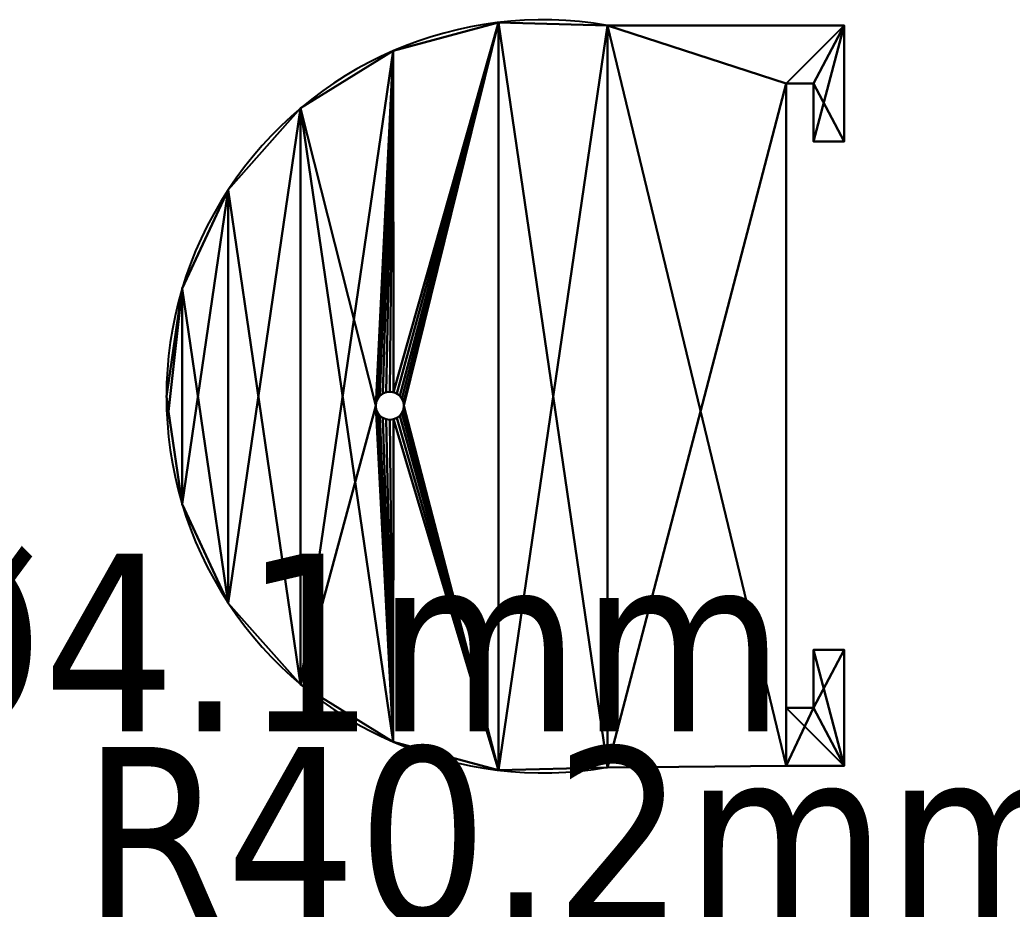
# Model space of a CAD drawing. Extents: x 8092 to 8804, y 9667 to 10646.
# Drawn here: x 8512.7 to 8618.7, y 10149.3 to 10244.4 of the extents above; entities that cross this region are included whole.
import ezdxf

# ---------------------------------------------------------------- set-up
doc = ezdxf.new("R2010")
doc.units = 0
doc.layers.get('0').update_dxf_attribs({"color": 13, "linetype": 'CONTINUOUS'})
doc.layers.get('DEFPOINTS').update_dxf_attribs({"linetype": 'CONTINUOUS'})
doc.styles.add('TAHOMA', font='tahoma.ttf')
doc.dimstyles.new('DIMSTYLE22', dxfattribs={"dimtxt": 18.707922, "dimasz": 9.353961, "dimexe": 9.353961, "dimexo": 9.353961, "dimgap": 1.870792, "dimtad": 0, "dimtih": 1, "dimtoh": 1, "dimdec": 1, "dimzin": 0, "dimtxsty": 'TAHOMA', "dimcen": 0.09, "dimazin": 3, "dimtfac": 1, "dimtdec": 4, "dimtofl": 0, "dimtmove": 0, "dimatfit": 3, "dimtolj": 1, "dimtzin": 0})
doc.dimstyles.new('DIMSTYLE6', dxfattribs={"dimtxt": 18.999745, "dimasz": 9.499873, "dimexe": 9.499873, "dimexo": 9.499873, "dimgap": 1.899975, "dimtad": 0, "dimtih": 1, "dimtoh": 1, "dimdec": 1, "dimzin": 0, "dimtxsty": 'TAHOMA', "dimcen": 0.09, "dimazin": 3, "dimtfac": 1, "dimtdec": 4, "dimtofl": 0, "dimtmove": 0, "dimatfit": 3, "dimtolj": 1, "dimtzin": 0})

# ---------------------------------------------------------------- blocks, each defined once
blk = doc.blocks.new('*D31')
at = {"color": 0}
for p, q in [((8444.04, 10200.35), (8444.22, 10200.35)), ((8444.13, 10200.26), (8444.13, 10200.44)), ((8486.42, 10177.39), (8454.26, 10194.85)), ((8495.92, 10177.39), (8486.42, 10177.39))]:
    blk.add_line(p, q, dxfattribs=at)
blk.add_solid([(8455.02, 10196.24), (8453.51, 10193.46), (8445.92, 10199.38)], dxfattribs=at)
at = {"layer": 'DEFPOINTS', "color": 0}
for p in [(8442.34, 10201.32), (8445.92, 10199.38)]:
    blk.add_point(p, dxfattribs=at)
at = {"color": 0, "insert": (8546, 10177.39), "char_height": 18.9997, "attachment_point": 5, "style": 'TAHOMA'}
blk.add_mtext('\\A1;%%c4.1mm', dxfattribs=at)
blk = doc.blocks.new('*D42')
at = {"color": 0}
for p, q in [((8627.76, 10157.14), (8637.12, 10157.14)), ((8637.12, 10157.14), (8642.8, 10149.71)), ((8672.86, 10110.32), (8673.04, 10110.32)), ((8672.95, 10110.23), (8672.95, 10110.41))]:
    blk.add_line(p, q, dxfattribs=at)
blk.add_solid([(8641.56, 10148.76), (8644.04, 10150.66), (8648.49, 10142.28)], dxfattribs=at)
at = {"layer": 'DEFPOINTS', "color": 0}
for p in [(8648.49, 10142.28), (8672.95, 10110.32)]:
    blk.add_point(p, dxfattribs=at)
at = {"color": 0, "insert": (8573.09, 10157.14), "char_height": 18.7079, "attachment_point": 5, "style": 'TAHOMA'}
blk.add_mtext('\\A1;R40.2mm', dxfattribs=at)

msp = doc.modelspace()

# ---------------------------------------------------------------- linework, layer by layer
for p, q in [((8563.84, 10244.11), (8563.84, 10244.11, 4)), ((8600.79, 10243.8), (8575.49, 10243.8)), ((8600.79, 10243.8, 4), (8575.49, 10243.8, 4)), ((8575.49, 10243.8), (8575.49, 10243.8, 4)), ((8600.79, 10243.8), (8600.79, 10231.4)), ((8600.79, 10243.8, 4), (8600.79, 10231.4, 4)), ((8600.79, 10243.8), (8600.79, 10243.8, 4)), ((8552.6, 10241.07), (8552.6, 10241.07, 4)), ((8594.59, 10237.6), (8597.53, 10237.6)), ((8594.59, 10237.6), (8594.59, 10170.87)), ((8594.59, 10237.6, 4), (8594.59, 10170.87, 4)), ((8594.59, 10237.6, 4), (8597.53, 10237.6, 4)), ((8594.59, 10237.6), (8594.59, 10237.6, 4)), ((8597.53, 10237.6), (8597.53, 10231.4)), ((8597.53, 10237.6, 4), (8597.53, 10231.4, 4)), ((8597.53, 10237.6), (8597.53, 10237.6, 4)), ((8542.7, 10234.94), (8542.7, 10234.94, 4)), ((8597.53, 10231.4), (8600.79, 10231.4)), ((8597.53, 10231.4, 4), (8600.79, 10231.4, 4)), ((8597.53, 10231.4), (8597.53, 10231.4, 4)), ((8600.79, 10231.4), (8600.79, 10231.4, 4)), ((8534.97, 10226.23), (8534.97, 10226.23, 4)), ((8530.05, 10215.67), (8530.05, 10215.67, 4)), ((8551.86, 10204.59), (8551.86, 10204.59, 4)), ((8552.24, 10204.64), (8552.24, 10204.64, 4)), ((8552.63, 10204.59), (8552.63, 10204.59, 4)), ((8528.37, 10204.15), (8528.37, 10204.15, 4)), ((8550.8, 10203.53), (8550.8, 10203.53, 4)), ((8550.95, 10203.89), (8550.95, 10203.89, 4)), ((8551.19, 10204.2), (8551.19, 10204.2, 4)), ((8551.5, 10204.44), (8551.5, 10204.44, 4)), ((8552.99, 10204.44), (8552.99, 10204.44, 4)), ((8553.3, 10204.2), (8553.3, 10204.2, 4)), ((8553.54, 10203.89), (8553.54, 10203.89, 4)), ((8553.69, 10203.53), (8553.69, 10203.53, 4)), ((8528.6, 10202.53), (8528.6, 10202.53, 4)), ((8550.75, 10203.14), (8550.75, 10203.14, 4)), ((8550.75, 10203.1), (8550.75, 10203.1, 4)), ((8550.8, 10202.75), (8550.8, 10202.75, 4)), ((8550.95, 10202.39), (8550.95, 10202.39, 4)), ((8553.54, 10202.39), (8553.54, 10202.39, 4)), ((8553.69, 10202.75), (8553.69, 10202.75, 4)), ((8553.73, 10203.18), (8553.73, 10203.18, 4)), ((8553.74, 10203.14), (8553.74, 10203.14, 4)), ((8551.19, 10202.08), (8551.19, 10202.08, 4)), ((8551.5, 10201.85), (8551.5, 10201.85, 4)), ((8551.86, 10201.7), (8551.86, 10201.7, 4)), ((8552.24, 10201.65), (8552.24, 10201.65, 4)), ((8552.63, 10201.7), (8552.63, 10201.7, 4)), ((8552.99, 10201.85), (8552.99, 10201.85, 4)), ((8553.3, 10202.08), (8553.3, 10202.08, 4)), ((8530.05, 10192.62), (8530.05, 10192.62, 4)), ((8534.97, 10182.06), (8534.97, 10182.06, 4)), ((8597.53, 10177.07), (8597.53, 10170.87)), ((8600.79, 10177.07), (8597.53, 10177.07)), ((8597.53, 10177.07, 4), (8597.53, 10170.87, 4)), ((8600.79, 10177.07, 4), (8597.53, 10177.07, 4)), ((8597.53, 10177.07), (8597.53, 10177.07, 4)), ((8600.79, 10177.07), (8600.79, 10164.67)), ((8600.79, 10177.07, 4), (8600.79, 10164.67, 4)), ((8600.79, 10177.07), (8600.79, 10177.07, 4)), ((8542.7, 10173.35), (8542.7, 10173.35, 4)), ((8594.59, 10170.87), (8597.53, 10170.87)), ((8594.59, 10170.87, 4), (8597.53, 10170.87, 4)), ((8594.59, 10170.87), (8594.59, 10170.87, 4)), ((8597.53, 10170.87), (8597.53, 10170.87, 4)), ((8552.6, 10167.22), (8552.6, 10167.22, 4)), ((8563.84, 10164.18), (8563.84, 10164.18, 4)), ((8594.59, 10164.67), (8575.49, 10164.49)), ((8594.59, 10164.67, 4), (8575.49, 10164.49, 4)), ((8575.49, 10164.49), (8575.49, 10164.49, 4)), ((8594.59, 10164.67), (8600.79, 10164.67)), ((8594.59, 10164.67, 4), (8600.79, 10164.67, 4)), ((8594.59, 10164.67), (8594.59, 10164.67, 4)), ((8600.79, 10164.67), (8600.79, 10164.67, 4))]:
    msp.add_line(p, q)
for centre in [(8552.24, 10203.14), (8552.24, 10203.14, 4)]:
    msp.add_circle(centre, 1.5)
for centre in [(8568.61, 10204.15), (8568.61, 10204.15, 4)]:
    msp.add_arc(centre, 40.24, 80.1596, 279.8404)

# ---------------------------------------------------------------- dimensions: what is measured, and where the dimension line sits
at = {"color": 250}
dim = msp.add_diameter_dim_2p(p1=(8442.34, 10201.32), p2=(8445.92, 10199.38), dimstyle='DIMSTYLE6', override={"dimpost": 'mm'}, dxfattribs=at)
dim.commit()
dim.dimension.update_dxf_attribs({"geometry": '*D31', "text_midpoint": (8546, 10177.39), "dimtype": 163})
dim = msp.add_radius_dim(center=(8672.95, 10110.32), mpoint=(8648.49, 10142.28), dimstyle='DIMSTYLE22', override={"dimpost": 'mm'}, dxfattribs=at)
dim.commit()
dim.dimension.update_dxf_attribs({"geometry": '*D42', "text_midpoint": (8573.09, 10157.14), "dimtype": 164})

# ---------------------------------------------------------------- meshes
mesh = msp.add_polyface()
corners = [(8530.05, 10215.67), (8528.6, 10202.53), (8528.37, 10204.15), (8530.05, 10192.62), (8534.97, 10226.23), (8534.97, 10182.06), (8542.7, 10234.94), (8542.7, 10173.35), (8552.6, 10241.07), (8550.75, 10203.14), (8550.8, 10203.53), (8550.95, 10203.89), (8551.19, 10204.2), (8551.5, 10204.44), (8551.86, 10204.59), (8552.24, 10204.64), (8552.63, 10204.59), (8563.84, 10244.11), (8552.99, 10204.44), (8553.3, 10204.2), (8553.54, 10203.89), (8553.69, 10203.53), (8553.73, 10203.18), (8553.74, 10203.14), (8600.79, 10177.07), (8597.53, 10170.87), (8597.53, 10177.07), (8594.59, 10237.6), (8594.59, 10164.67), (8575.49, 10164.49), (8594.59, 10170.87), (8600.79, 10164.67), (8552.6, 10167.22), (8550.75, 10203.1), (8550.8, 10202.75), (8550.95, 10202.39), (8551.19, 10202.08), (8551.5, 10201.85), (8551.86, 10201.7), (8552.24, 10201.65), (8552.63, 10201.7), (8563.84, 10164.18), (8552.99, 10201.85), (8553.3, 10202.08), (8553.54, 10202.39), (8553.69, 10202.75), (8575.49, 10243.8), (8600.79, 10243.8), (8597.53, 10237.6), (8597.53, 10231.4), (8600.79, 10231.4)]
mesh.append_faces([[corners[k] for k in face] for face in [(0, 1, 2), (24, 25, 26), (49, 47, 50)]], dxfattribs={"vtx0": -1})
mesh.append_faces([[corners[k] for k in face] for face in [(1, 0, 3), (3, 4, 5), (5, 6, 7), (9, 8, 10), (10, 8, 11), (11, 8, 12), (12, 8, 13), (13, 8, 14), (14, 8, 15), (15, 8, 16), (16, 17, 18), (18, 17, 19), (19, 17, 20), (20, 17, 21), (21, 17, 22), (22, 17, 23), (28, 25, 31), (31, 25, 24), (32, 40, 41), (41, 46, 29), (27, 47, 48), (48, 47, 49)]], dxfattribs={"vtx0": -1, "vtx1": -1})
mesh.append_faces([[corners[k] for k in face] for face in [(7, 8, 9), (41, 23, 17), (29, 46, 27)]], dxfattribs={"vtx0": -1, "vtx1": -1, "vtx2": -1})
mesh.append_faces([[corners[k] for k in face] for face in [(3, 0, 4), (5, 4, 6), (7, 6, 8), (16, 8, 17), (27, 28, 29), (28, 27, 30), (28, 30, 25), (9, 32, 7), (32, 9, 33), (32, 33, 34), (32, 34, 35), (32, 35, 36), (32, 36, 37), (32, 37, 38), (32, 38, 39), (32, 39, 40), (41, 40, 42), (41, 42, 43), (41, 43, 44), (41, 44, 45), (41, 45, 23), (41, 17, 46), (27, 46, 47)]], dxfattribs={"vtx0": -1, "vtx2": -1})
mesh = msp.add_polyface()
corners = [(8528.6, 10202.53, 4), (8530.05, 10215.67, 4), (8528.37, 10204.15, 4), (8530.05, 10192.62, 4), (8534.97, 10182.06, 4), (8534.97, 10226.23, 4), (8542.7, 10173.35, 4), (8542.7, 10234.94, 4), (8552.6, 10167.22, 4), (8550.75, 10203.14, 4), (8550.75, 10203.1, 4), (8550.8, 10202.75, 4), (8550.95, 10202.39, 4), (8551.19, 10202.08, 4), (8551.5, 10201.85, 4), (8551.86, 10201.7, 4), (8552.24, 10201.65, 4), (8552.63, 10201.7, 4), (8563.84, 10164.18, 4), (8552.99, 10201.85, 4), (8553.3, 10202.08, 4), (8553.54, 10202.39, 4), (8553.69, 10202.75, 4), (8553.74, 10203.14, 4), (8600.79, 10164.67, 4), (8594.59, 10170.87, 4), (8594.59, 10164.67, 4), (8597.53, 10170.87, 4), (8597.53, 10177.07, 4), (8600.79, 10177.07, 4), (8600.79, 10231.4, 4), (8597.53, 10237.6, 4), (8597.53, 10231.4, 4), (8552.6, 10241.07, 4), (8550.8, 10203.53, 4), (8550.95, 10203.89, 4), (8551.19, 10204.2, 4), (8551.5, 10204.44, 4), (8551.86, 10204.59, 4), (8552.24, 10204.64, 4), (8552.63, 10204.59, 4), (8563.84, 10244.11, 4), (8552.99, 10204.44, 4), (8553.3, 10204.2, 4), (8553.54, 10203.89, 4), (8553.69, 10203.53, 4), (8553.73, 10203.18, 4), (8575.49, 10164.49, 4), (8575.49, 10243.8, 4), (8594.59, 10237.6, 4), (8600.79, 10243.8, 4)]
mesh.append_faces([[corners[k] for k in face] for face in [(0, 1, 2), (28, 24, 29), (30, 31, 32)]], dxfattribs={"vtx0": -1})
mesh.append_faces([[corners[k] for k in face] for face in [(1, 4, 5), (5, 6, 7), (9, 8, 10), (10, 8, 11), (11, 8, 12), (12, 8, 13), (13, 8, 14), (14, 8, 15), (15, 8, 16), (16, 8, 17), (17, 18, 19), (19, 18, 20), (20, 18, 21), (21, 18, 22), (22, 18, 23), (24, 25, 26), (25, 24, 27), (27, 24, 28), (33, 40, 41), (41, 47, 48), (48, 49, 50), (49, 26, 25), (50, 31, 30)]], dxfattribs={"vtx0": -1, "vtx1": -1})
mesh.append_faces([[corners[k] for k in face] for face in [(7, 8, 9), (41, 23, 18), (48, 26, 49)]], dxfattribs={"vtx0": -1, "vtx1": -1, "vtx2": -1})
mesh.append_faces([[corners[k] for k in face] for face in [(1, 0, 3), (1, 3, 4), (5, 4, 6), (7, 6, 8), (17, 8, 18), (9, 33, 7), (33, 9, 34), (33, 34, 35), (33, 35, 36), (33, 36, 37), (33, 37, 38), (33, 38, 39), (33, 39, 40), (41, 40, 42), (41, 42, 43), (41, 43, 44), (41, 44, 45), (41, 45, 46), (41, 46, 23), (41, 18, 47), (48, 47, 26), (50, 49, 31)]], dxfattribs={"vtx0": -1, "vtx2": -1})
mesh = msp.add_polyface()
corners = [(8552.6, 10241.07, 4), (8563.84, 10244.11), (8552.6, 10241.07), (8563.84, 10244.11, 4)]
mesh.append_faces([[corners[k] for k in face] for face in [(0, 1, 2), (1, 0, 3)]], dxfattribs={"vtx0": -1})
mesh = msp.add_polyface()
corners = [(8563.84, 10244.11, 4), (8575.49, 10243.8), (8563.84, 10244.11), (8575.49, 10243.8, 4)]
mesh.append_faces([[corners[k] for k in face] for face in [(0, 1, 2), (1, 0, 3)]], dxfattribs={"vtx0": -1})
mesh = msp.add_polyface()
corners = [(8575.49, 10243.8, 4), (8600.79, 10243.8), (8575.49, 10243.8), (8600.79, 10243.8, 4)]
mesh.append_faces([[corners[k] for k in face] for face in [(0, 1, 2), (1, 0, 3)]], dxfattribs={"vtx0": -1})
mesh = msp.add_polyface()
corners = [(8600.79, 10243.8), (8600.79, 10231.4, 4), (8600.79, 10231.4), (8600.79, 10243.8, 4)]
mesh.append_faces([[corners[k] for k in face] for face in [(0, 1, 2), (1, 0, 3)]], dxfattribs={"vtx0": -1})
mesh = msp.add_polyface()
corners = [(8542.7, 10234.94, 4), (8552.6, 10241.07), (8542.7, 10234.94), (8552.6, 10241.07, 4)]
mesh.append_faces([[corners[k] for k in face] for face in [(0, 1, 2), (1, 0, 3)]], dxfattribs={"vtx0": -1})
mesh = msp.add_polyface()
corners = [(8594.59, 10237.6), (8594.59, 10170.87, 4), (8594.59, 10170.87), (8594.59, 10237.6, 4)]
mesh.append_faces([[corners[k] for k in face] for face in [(0, 1, 2), (1, 0, 3)]], dxfattribs={"vtx0": -1})
mesh = msp.add_polyface()
corners = [(8597.53, 10237.6, 4), (8594.59, 10237.6), (8597.53, 10237.6), (8594.59, 10237.6, 4)]
mesh.append_faces([[corners[k] for k in face] for face in [(0, 1, 2), (1, 0, 3)]], dxfattribs={"vtx0": -1})
mesh = msp.add_polyface()
corners = [(8597.53, 10237.6, 4), (8597.53, 10231.4), (8597.53, 10231.4, 4), (8597.53, 10237.6)]
mesh.append_faces([[corners[k] for k in face] for face in [(0, 1, 2), (1, 0, 3)]], dxfattribs={"vtx0": -1})
mesh = msp.add_polyface()
corners = [(8542.7, 10234.94, 4), (8534.97, 10226.23), (8534.97, 10226.23, 4), (8542.7, 10234.94)]
mesh.append_faces([[corners[k] for k in face] for face in [(0, 1, 2), (1, 0, 3)]], dxfattribs={"vtx0": -1})
mesh = msp.add_polyface()
corners = [(8600.79, 10231.4, 4), (8597.53, 10231.4), (8600.79, 10231.4), (8597.53, 10231.4, 4)]
mesh.append_faces([[corners[k] for k in face] for face in [(0, 1, 2), (1, 0, 3)]], dxfattribs={"vtx0": -1})
mesh = msp.add_polyface()
corners = [(8534.97, 10226.23, 4), (8530.05, 10215.67), (8530.05, 10215.67, 4), (8534.97, 10226.23)]
mesh.append_faces([[corners[k] for k in face] for face in [(0, 1, 2), (1, 0, 3)]], dxfattribs={"vtx0": -1})
mesh = msp.add_polyface()
corners = [(8530.05, 10215.67, 4), (8528.37, 10204.15), (8528.37, 10204.15, 4), (8530.05, 10215.67)]
mesh.append_faces([[corners[k] for k in face] for face in [(0, 1, 2), (1, 0, 3)]], dxfattribs={"vtx0": -1})
mesh = msp.add_polyface()
corners = [(8551.86, 10204.59, 4), (8551.5, 10204.44), (8551.86, 10204.59), (8551.5, 10204.44, 4)]
mesh.append_faces([[corners[k] for k in face] for face in [(0, 1, 2), (1, 0, 3)]], dxfattribs={"vtx0": -1})
mesh = msp.add_polyface()
corners = [(8552.24, 10204.64, 4), (8551.86, 10204.59), (8552.24, 10204.64), (8551.86, 10204.59, 4)]
mesh.append_faces([[corners[k] for k in face] for face in [(0, 1, 2), (1, 0, 3)]], dxfattribs={"vtx0": -1})
mesh = msp.add_polyface()
corners = [(8552.63, 10204.59, 4), (8552.24, 10204.64), (8552.63, 10204.59), (8552.24, 10204.64, 4)]
mesh.append_faces([[corners[k] for k in face] for face in [(0, 1, 2), (1, 0, 3)]], dxfattribs={"vtx0": -1})
mesh = msp.add_polyface()
corners = [(8552.99, 10204.44, 4), (8552.63, 10204.59), (8552.99, 10204.44), (8552.63, 10204.59, 4)]
mesh.append_faces([[corners[k] for k in face] for face in [(0, 1, 2), (1, 0, 3)]], dxfattribs={"vtx0": -1})
mesh = msp.add_polyface()
corners = [(8528.37, 10204.15, 4), (8528.6, 10202.53), (8528.6, 10202.53, 4), (8528.37, 10204.15)]
mesh.append_faces([[corners[k] for k in face] for face in [(0, 1, 2), (1, 0, 3)]], dxfattribs={"vtx0": -1})
mesh = msp.add_polyface()
corners = [(8550.8, 10203.53), (8550.75, 10203.14, 4), (8550.75, 10203.14), (8550.8, 10203.53, 4)]
mesh.append_faces([[corners[k] for k in face] for face in [(0, 1, 2), (1, 0, 3)]], dxfattribs={"vtx0": -1})
mesh = msp.add_polyface()
corners = [(8550.95, 10203.89), (8550.8, 10203.53, 4), (8550.8, 10203.53), (8550.95, 10203.89, 4)]
mesh.append_faces([[corners[k] for k in face] for face in [(0, 1, 2), (1, 0, 3)]], dxfattribs={"vtx0": -1})
mesh = msp.add_polyface()
corners = [(8551.19, 10204.2), (8550.95, 10203.89, 4), (8550.95, 10203.89), (8551.19, 10204.2, 4)]
mesh.append_faces([[corners[k] for k in face] for face in [(0, 1, 2), (1, 0, 3)]], dxfattribs={"vtx0": -1})
mesh = msp.add_polyface()
corners = [(8551.5, 10204.44, 4), (8551.19, 10204.2), (8551.5, 10204.44), (8551.19, 10204.2, 4)]
mesh.append_faces([[corners[k] for k in face] for face in [(0, 1, 2), (1, 0, 3)]], dxfattribs={"vtx0": -1})
mesh = msp.add_polyface()
corners = [(8553.3, 10204.2, 4), (8552.99, 10204.44), (8553.3, 10204.2), (8552.99, 10204.44, 4)]
mesh.append_faces([[corners[k] for k in face] for face in [(0, 1, 2), (1, 0, 3)]], dxfattribs={"vtx0": -1})
mesh = msp.add_polyface()
corners = [(8553.3, 10204.2, 4), (8553.54, 10203.89), (8553.54, 10203.89, 4), (8553.3, 10204.2)]
mesh.append_faces([[corners[k] for k in face] for face in [(0, 1, 2), (1, 0, 3)]], dxfattribs={"vtx0": -1})
mesh = msp.add_polyface()
corners = [(8553.54, 10203.89, 4), (8553.69, 10203.53), (8553.69, 10203.53, 4), (8553.54, 10203.89)]
mesh.append_faces([[corners[k] for k in face] for face in [(0, 1, 2), (1, 0, 3)]], dxfattribs={"vtx0": -1})
mesh = msp.add_polyface()
corners = [(8553.69, 10203.53, 4), (8553.73, 10203.18), (8553.73, 10203.18, 4), (8553.69, 10203.53)]
mesh.append_faces([[corners[k] for k in face] for face in [(0, 1, 2), (1, 0, 3)]], dxfattribs={"vtx0": -1})
mesh = msp.add_polyface()
corners = [(8528.6, 10202.53, 4), (8530.05, 10192.62), (8530.05, 10192.62, 4), (8528.6, 10202.53)]
mesh.append_faces([[corners[k] for k in face] for face in [(0, 1, 2), (1, 0, 3)]], dxfattribs={"vtx0": -1})
mesh = msp.add_polyface()
corners = [(8550.75, 10203.14), (8550.75, 10203.1, 4), (8550.75, 10203.1), (8550.75, 10203.14, 4)]
mesh.append_faces([[corners[k] for k in face] for face in [(0, 1, 2), (1, 0, 3)]], dxfattribs={"vtx0": -1})
mesh = msp.add_polyface()
corners = [(8550.75, 10203.1), (8550.8, 10202.75, 4), (8550.8, 10202.75), (8550.75, 10203.1, 4)]
mesh.append_faces([[corners[k] for k in face] for face in [(0, 1, 2), (1, 0, 3)]], dxfattribs={"vtx0": -1})
mesh = msp.add_polyface()
corners = [(8550.8, 10202.75), (8550.95, 10202.39, 4), (8550.95, 10202.39), (8550.8, 10202.75, 4)]
mesh.append_faces([[corners[k] for k in face] for face in [(0, 1, 2), (1, 0, 3)]], dxfattribs={"vtx0": -1})
mesh = msp.add_polyface()
corners = [(8550.95, 10202.39), (8551.19, 10202.08, 4), (8551.19, 10202.08), (8550.95, 10202.39, 4)]
mesh.append_faces([[corners[k] for k in face] for face in [(0, 1, 2), (1, 0, 3)]], dxfattribs={"vtx0": -1})
mesh = msp.add_polyface()
corners = [(8553.54, 10202.39, 4), (8553.3, 10202.08), (8553.3, 10202.08, 4), (8553.54, 10202.39)]
mesh.append_faces([[corners[k] for k in face] for face in [(0, 1, 2), (1, 0, 3)]], dxfattribs={"vtx0": -1})
mesh = msp.add_polyface()
corners = [(8553.69, 10202.75, 4), (8553.54, 10202.39), (8553.54, 10202.39, 4), (8553.69, 10202.75)]
mesh.append_faces([[corners[k] for k in face] for face in [(0, 1, 2), (1, 0, 3)]], dxfattribs={"vtx0": -1})
mesh = msp.add_polyface()
corners = [(8553.74, 10203.14, 4), (8553.69, 10202.75), (8553.69, 10202.75, 4), (8553.74, 10203.14)]
mesh.append_faces([[corners[k] for k in face] for face in [(0, 1, 2), (1, 0, 3)]], dxfattribs={"vtx0": -1})
mesh = msp.add_polyface()
corners = [(8553.73, 10203.18, 4), (8553.74, 10203.14), (8553.74, 10203.14, 4), (8553.73, 10203.18)]
mesh.append_faces([[corners[k] for k in face] for face in [(0, 1, 2), (1, 0, 3)]], dxfattribs={"vtx0": -1})
mesh = msp.add_polyface()
corners = [(8551.19, 10202.08, 4), (8551.5, 10201.85), (8551.19, 10202.08), (8551.5, 10201.85, 4)]
mesh.append_faces([[corners[k] for k in face] for face in [(0, 1, 2), (1, 0, 3)]], dxfattribs={"vtx0": -1})
mesh = msp.add_polyface()
corners = [(8551.5, 10201.85, 4), (8551.86, 10201.7), (8551.5, 10201.85), (8551.86, 10201.7, 4)]
mesh.append_faces([[corners[k] for k in face] for face in [(0, 1, 2), (1, 0, 3)]], dxfattribs={"vtx0": -1})
mesh = msp.add_polyface()
corners = [(8551.86, 10201.7, 4), (8552.24, 10201.65), (8551.86, 10201.7), (8552.24, 10201.65, 4)]
mesh.append_faces([[corners[k] for k in face] for face in [(0, 1, 2), (1, 0, 3)]], dxfattribs={"vtx0": -1})
mesh = msp.add_polyface()
corners = [(8552.24, 10201.65, 4), (8552.63, 10201.7), (8552.24, 10201.65), (8552.63, 10201.7, 4)]
mesh.append_faces([[corners[k] for k in face] for face in [(0, 1, 2), (1, 0, 3)]], dxfattribs={"vtx0": -1})
mesh = msp.add_polyface()
corners = [(8552.63, 10201.7, 4), (8552.99, 10201.85), (8552.63, 10201.7), (8552.99, 10201.85, 4)]
mesh.append_faces([[corners[k] for k in face] for face in [(0, 1, 2), (1, 0, 3)]], dxfattribs={"vtx0": -1})
mesh = msp.add_polyface()
corners = [(8552.99, 10201.85, 4), (8553.3, 10202.08), (8552.99, 10201.85), (8553.3, 10202.08, 4)]
mesh.append_faces([[corners[k] for k in face] for face in [(0, 1, 2), (1, 0, 3)]], dxfattribs={"vtx0": -1})
mesh = msp.add_polyface()
corners = [(8530.05, 10192.62, 4), (8534.97, 10182.06), (8534.97, 10182.06, 4), (8530.05, 10192.62)]
mesh.append_faces([[corners[k] for k in face] for face in [(0, 1, 2), (1, 0, 3)]], dxfattribs={"vtx0": -1})
mesh = msp.add_polyface()
corners = [(8534.97, 10182.06, 4), (8542.7, 10173.35), (8542.7, 10173.35, 4), (8534.97, 10182.06)]
mesh.append_faces([[corners[k] for k in face] for face in [(0, 1, 2), (1, 0, 3)]], dxfattribs={"vtx0": -1})
mesh = msp.add_polyface()
corners = [(8597.53, 10177.07, 4), (8597.53, 10170.87), (8597.53, 10170.87, 4), (8597.53, 10177.07)]
mesh.append_faces([[corners[k] for k in face] for face in [(0, 1, 2), (1, 0, 3)]], dxfattribs={"vtx0": -1})
mesh = msp.add_polyface()
corners = [(8597.53, 10177.07, 4), (8600.79, 10177.07), (8597.53, 10177.07), (8600.79, 10177.07, 4)]
mesh.append_faces([[corners[k] for k in face] for face in [(0, 1, 2), (1, 0, 3)]], dxfattribs={"vtx0": -1})
mesh = msp.add_polyface()
corners = [(8600.79, 10177.07), (8600.79, 10164.67, 4), (8600.79, 10164.67), (8600.79, 10177.07, 4)]
mesh.append_faces([[corners[k] for k in face] for face in [(0, 1, 2), (1, 0, 3)]], dxfattribs={"vtx0": -1})
mesh = msp.add_polyface()
corners = [(8552.6, 10167.22, 4), (8542.7, 10173.35), (8552.6, 10167.22), (8542.7, 10173.35, 4)]
mesh.append_faces([[corners[k] for k in face] for face in [(0, 1, 2), (1, 0, 3)]], dxfattribs={"vtx0": -1})
mesh = msp.add_polyface()
corners = [(8594.59, 10170.87, 4), (8597.53, 10170.87), (8594.59, 10170.87), (8597.53, 10170.87, 4)]
mesh.append_faces([[corners[k] for k in face] for face in [(0, 1, 2), (1, 0, 3)]], dxfattribs={"vtx0": -1})
mesh = msp.add_polyface()
corners = [(8563.84, 10164.18, 4), (8552.6, 10167.22), (8563.84, 10164.18), (8552.6, 10167.22, 4)]
mesh.append_faces([[corners[k] for k in face] for face in [(0, 1, 2), (1, 0, 3)]], dxfattribs={"vtx0": -1})
mesh = msp.add_polyface()
corners = [(8575.49, 10164.49, 4), (8563.84, 10164.18), (8575.49, 10164.49), (8563.84, 10164.18, 4)]
mesh.append_faces([[corners[k] for k in face] for face in [(0, 1, 2), (1, 0, 3)]], dxfattribs={"vtx0": -1})
mesh = msp.add_polyface()
corners = [(8594.59, 10164.67, 4), (8575.49, 10164.49), (8594.59, 10164.67), (8575.49, 10164.49, 4)]
mesh.append_faces([[corners[k] for k in face] for face in [(0, 1, 2), (1, 0, 3)]], dxfattribs={"vtx0": -1})
mesh = msp.add_polyface()
corners = [(8600.79, 10164.67, 4), (8594.59, 10164.67), (8600.79, 10164.67), (8594.59, 10164.67, 4)]
mesh.append_faces([[corners[k] for k in face] for face in [(0, 1, 2), (1, 0, 3)]], dxfattribs={"vtx0": -1})

doc.saveas('drawing.dxf')
